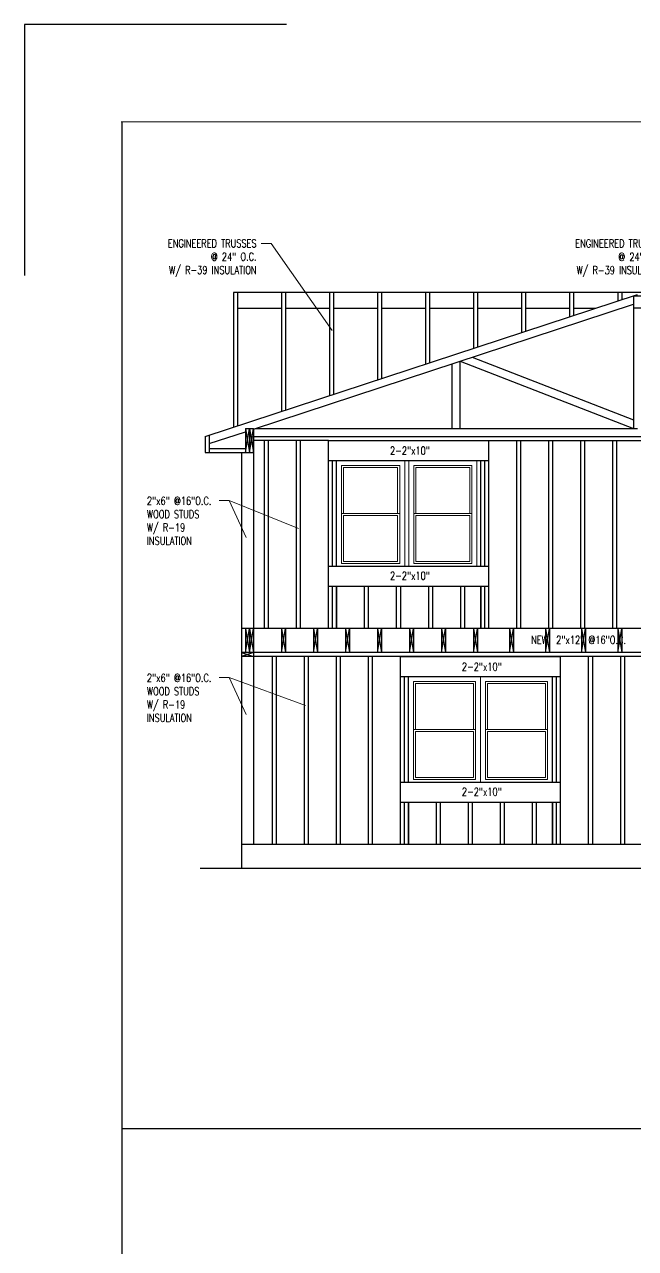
# Model space of a CAD drawing. Header units: inches. Extents: x 26998 to 46838, y -509 to 4343.
# Drawn here: x 36350 to 36656, y 3728 to 4340 of the extents above; entities that cross this region are included whole.
import ezdxf

# ---------------------------------------------------------------- set-up
doc = ezdxf.new("R2010")
doc.units = ezdxf.units.IN
doc.header["$LTSCALE"] = 0.5
doc.header["$MEASUREMENT"] = 0
doc.layers.add('A-Glaz', color=51, linetype='Continuous', lineweight=25)
doc.layers.add('TXT', color=4, linetype='Continuous', lineweight=9)
doc.layers.add('Title Block', color=7, linetype='Continuous')
doc.styles.get("Standard").update_dxf_attribs({"font": 'romans.shx', "width": 0.75})

msp = doc.modelspace()

# ---------------------------------------------------------------- linework, layer by layer
for p, q in [((36440.7211748, 4134.3769865), (36656.6211748, 4205.346593)), ((37115.5211748, 4206.3769865), (36454.7211748, 4206.3769865)), ((36454.7211748, 4206.3769865), (36454.7211748, 4138.978999)), ((36456.7211748, 4206.3769865), (36456.7211748, 4139.6364293)), ((36478.7211748, 4206.3769865), (36478.7211748, 4146.8681632)), ((36480.7211748, 4206.3769865), (36480.7211748, 4147.5255935)), ((36502.7211748, 4206.3769865), (36502.7211748, 4154.7573274)), ((36504.7211748, 4206.3769865), (36504.7211748, 4155.4147578)), ((36526.7211748, 4206.3769865), (36526.7211748, 4162.6464916)), ((36528.7211748, 4206.3769865), (36528.7211748, 4163.303922)), ((36550.7211748, 4206.3769865), (36550.7211748, 4170.5356559)), ((36552.7211748, 4206.3769865), (36552.7211748, 4171.1930862)), ((36574.7211748, 4206.3769865), (36574.7211748, 4178.4248201)), ((36576.7211748, 4206.3769865), (36576.7211748, 4179.0822504)), ((36598.7211748, 4206.3769865), (36598.7211748, 4186.3139843)), ((36600.7211748, 4206.3769865), (36600.7211748, 4186.9714147)), ((36622.7211748, 4206.3769865), (36622.7211748, 4194.2031485)), ((36624.7211748, 4206.3769865), (36624.7211748, 4194.8605789)), ((36646.7211748, 4206.3769865), (36646.7211748, 4202.0923128)), ((36648.7211748, 4206.3769865), (36648.7211748, 4202.7497431)), ((36654.6211748, 4204.6891627), (36654.6211748, 4138.3769865)), ((36654.6211748, 4204.6891627), (36658.6211748, 4204.6891627)), ((36478.7211748, 4198.3769865), (36456.7211748, 4198.3769865)), ((36464.7211748, 4138.0555856), (36654.6211748, 4200.4785975)), ((36502.7211748, 4198.3769865), (36480.7211748, 4198.3769865)), ((36526.7211748, 4198.3769865), (36504.7211748, 4198.3769865)), ((36550.7211748, 4198.3769865), (36528.7211748, 4198.3769865)), ((36574.7211748, 4198.3769865), (36552.7211748, 4198.3769865)), ((36598.7211748, 4198.3769865), (36576.7211748, 4198.3769865)), ((36622.7211748, 4198.3769865), (36600.7211748, 4198.3769865)), ((36635.4186049, 4198.3769865), (36624.7211748, 4198.3769865)), ((36654.6211748, 4198.6891627), (36658.6211748, 4198.6891627)), ((36574.0692941, 4173.9999719), (36654.6211748, 4142.6689065)), ((36564.0889434, 4138.3769865), (36564.0889434, 4170.7192791)), ((36568.0889434, 4138.3769865), (36568.0889434, 4172.0341398)), ((36568.0889434, 4172.0341398), (36654.6211748, 4138.3769865)), ((36442.7211748, 4130.8238517), (36460.7211748, 4136.7407249)), ((36460.7211748, 4138.3644227), (36462.7211748, 4126.3644227)), ((36460.7211748, 4126.3644227), (36462.7211748, 4138.3644227)), ((36460.7211748, 4138.3644227), (36460.7211748, 4126.3644227)), ((36460.7211748, 4138.3644227), (36464.7211748, 4138.3644227)), ((36462.7211748, 4138.3644227), (36464.7211748, 4126.3644227)), ((36462.7211748, 4126.3644227), (36464.7211748, 4138.3644227)), ((36462.7211748, 4138.3644227), (36462.7211748, 4126.3644227)), ((36462.7211748, 4138.3644227), (36462.7211748, 4126.3644227)), ((36464.7211748, 4138.3644227), (36464.7211748, 4126.3644227)), ((36465.6989237, 4138.3769865), (36656.6211748, 4138.3769865)), ((36440.7211748, 4134.3769865), (36440.7211748, 4126.3769865)), ((36442.7211748, 4135.0344168), (36442.7211748, 4126.3769865)), ((36464.7211748, 4134.3769865), (36872.5211748, 4134.3769865)), ((36464.7211748, 4126.3644227), (36464.7211748, 4134.3392951)), ((36502.3088177, 4132.3769865), (36464.7211748, 4132.3769865)), ((36470.3088177, 4038.3769865), (36470.3088177, 4132.3769865)), ((36472.3088177, 4038.3769865), (36472.3088177, 4132.3769865)), ((36486.3088177, 4038.3769865), (36486.3088177, 4132.3769865)), ((36488.3088177, 4038.3769865), (36488.3088177, 4132.3769865)), ((36502.3088177, 4038.3769865), (36502.3088177, 4132.3769865)), ((36502.3088177, 4132.3769865), (36848.5211748, 4132.3769865)), ((36582.3088177, 4038.3769865), (36582.3088177, 4132.3769865)), ((36596.3088177, 4038.3769865), (36596.3088177, 4132.3769865)), ((36598.3088177, 4038.3769865), (36598.3088177, 4132.3769865)), ((36612.3088177, 4038.3769865), (36612.3088177, 4132.3769865)), ((36614.3088177, 4038.3769865), (36614.3088177, 4132.3769865)), ((36628.3088177, 4038.3769865), (36628.3088177, 4132.3769865)), ((36630.3088177, 4038.3769865), (36630.3088177, 4132.3769865)), ((36644.3088177, 4038.3769865), (36644.3088177, 4132.3769865)), ((36646.3088177, 4038.3769865), (36646.3088177, 4132.3769865)), ((36440.7211748, 4126.3769865), (36463.3499016, 4126.3769865)), ((36442.7211748, 4128.3769865), (36460.7211748, 4128.3769865)), ((36458.7211748, 4126.3769865), (36458.7211748, 3918.3769865)), ((36460.7211748, 4126.3644227), (36464.7211748, 4126.3644227)), ((36464.7211748, 4126.3769865), (36464.7211748, 3930.3769865)), ((36502.3088177, 4122.3769865), (36582.3088177, 4122.3769865)), ((36504.3088177, 4069.3769865), (36504.3088177, 4122.3769865)), ((36506.3088177, 4069.3769865), (36506.3088177, 4122.3769865)), ((36578.3088177, 4069.3769865), (36578.3088177, 4122.3769865)), ((36580.3088177, 4069.3769865), (36580.3088177, 4122.3769865)), ((36582.3088177, 4069.3769865), (36502.3088177, 4069.3769865)), ((36582.3088177, 4059.3769865), (36502.3088177, 4059.3769865)), ((36504.3088177, 4038.3769865), (36504.3088177, 4059.3769865)), ((36506.3088177, 4059.3769865), (36506.3088177, 4038.3769865)), ((36506.3088177, 4038.3769865), (36506.3088177, 4059.3769865)), ((36506.3088177, 4038.3769865), (36506.3088177, 4059.3769865)), ((36520.3088177, 4038.3769865), (36520.3088177, 4059.3769865)), ((36522.3088177, 4038.3769865), (36522.3088177, 4059.3769865)), ((36536.3088177, 4038.3769865), (36536.3088177, 4059.3769865)), ((36538.3088177, 4038.3769865), (36538.3088177, 4059.3769865)), ((36552.3088177, 4038.3769865), (36552.3088177, 4059.3769865)), ((36554.3088177, 4038.3769865), (36554.3088177, 4059.3769865)), ((36568.3088177, 4038.3769865), (36568.3088177, 4059.3769865)), ((36570.3088177, 4038.3769865), (36570.3088177, 4059.3769865)), ((36578.3088177, 4059.3769865), (36578.3088177, 4038.3769865)), ((36578.3088177, 4038.3769865), (36578.3088177, 4059.3769865)), ((36578.3088177, 4038.3769865), (36578.3088177, 4059.3769865)), ((36580.3088177, 4038.3769865), (36580.3088177, 4059.3769865)), ((36854.5211748, 4038.3769865), (36458.7211748, 4038.3769865)), ((36460.7211748, 4038.3769865), (36462.7211748, 4026.3769865)), ((36460.7211748, 4026.3769865), (36462.7211748, 4038.3769865)), ((36460.7211748, 4038.3769865), (36460.7211748, 4026.3769865)), ((36462.7211748, 4038.3769865), (36464.7211748, 4026.3769865)), ((36462.7211748, 4026.3769865), (36464.7211748, 4038.3769865)), ((36462.7211748, 4038.3769865), (36462.7211748, 4026.3769865)), ((36462.7211748, 4038.3769865), (36462.7211748, 4026.3769865)), ((36464.7211748, 4038.3769865), (36464.7211748, 4026.3769865)), ((36478.7211748, 4038.3769865), (36480.7211748, 4026.3769865)), ((36478.7211748, 4026.3769865), (36480.7211748, 4038.3769865)), ((36478.7211748, 4038.3769865), (36478.7211748, 4026.3769865)), ((36478.7211748, 4038.3769865), (36478.7211748, 4026.3769865)), ((36480.7211748, 4038.3769865), (36480.7211748, 4026.3769865)), ((36494.7211748, 4038.3769865), (36496.7211748, 4026.3769865)), ((36494.7211748, 4026.3769865), (36496.7211748, 4038.3769865)), ((36494.7211748, 4038.3769865), (36494.7211748, 4026.3769865)), ((36494.7211748, 4038.3769865), (36494.7211748, 4026.3769865)), ((36496.7211748, 4038.3769865), (36496.7211748, 4026.3769865)), ((36510.7211748, 4038.3769865), (36512.7211748, 4026.3769865)), ((36510.7211748, 4026.3769865), (36512.7211748, 4038.3769865)), ((36510.7211748, 4038.3769865), (36510.7211748, 4026.3769865)), ((36510.7211748, 4038.3769865), (36510.7211748, 4026.3769865)), ((36512.7211748, 4038.3769865), (36512.7211748, 4026.3769865)), ((36526.7211748, 4038.3769865), (36528.7211748, 4026.3769865)), ((36526.7211748, 4026.3769865), (36528.7211748, 4038.3769865)), ((36526.7211748, 4038.3769865), (36526.7211748, 4026.3769865)), ((36526.7211748, 4038.3769865), (36526.7211748, 4026.3769865)), ((36528.7211748, 4038.3769865), (36528.7211748, 4026.3769865)), ((36542.7211748, 4038.3769865), (36544.7211748, 4026.3769865)), ((36542.7211748, 4026.3769865), (36544.7211748, 4038.3769865)), ((36542.7211748, 4038.3769865), (36542.7211748, 4026.3769865)), ((36542.7211748, 4038.3769865), (36542.7211748, 4026.3769865)), ((36544.7211748, 4038.3769865), (36544.7211748, 4026.3769865)), ((36558.7211748, 4038.3769865), (36560.7211748, 4026.3769865)), ((36558.7211748, 4026.3769865), (36560.7211748, 4038.3769865)), ((36558.7211748, 4038.3769865), (36558.7211748, 4026.3769865)), ((36558.7211748, 4038.3769865), (36558.7211748, 4026.3769865)), ((36560.7211748, 4038.3769865), (36560.7211748, 4026.3769865)), ((36574.7211748, 4038.3769865), (36576.7211748, 4026.3769865)), ((36574.7211748, 4026.3769865), (36576.7211748, 4038.3769865)), ((36574.7211748, 4038.3769865), (36574.7211748, 4026.3769865)), ((36574.7211748, 4038.3769865), (36574.7211748, 4026.3769865)), ((36576.7211748, 4038.3769865), (36576.7211748, 4026.3769865)), ((36592.7211748, 4038.3769865), (36594.7211748, 4026.3769865)), ((36592.7211748, 4026.3769865), (36594.7211748, 4038.3769865)), ((36592.7211748, 4038.3769865), (36592.7211748, 4026.3769865)), ((36592.7211748, 4038.3769865), (36592.7211748, 4026.3769865)), ((36594.7211748, 4038.3769865), (36594.7211748, 4026.3769865)), ((36610.7211748, 4038.3769865), (36612.7211748, 4026.3769865)), ((36610.7211748, 4026.3769865), (36612.7211748, 4038.3769865)), ((36610.7211748, 4038.3769865), (36610.7211748, 4026.3769865)), ((36610.7211748, 4038.3769865), (36610.7211748, 4026.3769865)), ((36612.7211748, 4038.3769865), (36612.7211748, 4026.3769865)), ((36628.7211748, 4038.3769865), (36630.7211748, 4026.3769865)), ((36628.7211748, 4026.3769865), (36630.7211748, 4038.3769865)), ((36628.7211748, 4038.3769865), (36628.7211748, 4026.3769865)), ((36628.7211748, 4038.3769865), (36628.7211748, 4026.3769865)), ((36630.7211748, 4038.3769865), (36630.7211748, 4026.3769865)), ((36646.7211748, 4038.3769865), (36648.7211748, 4026.3769865)), ((36646.7211748, 4026.3769865), (36648.7211748, 4038.3769865)), ((36646.7211748, 4038.3769865), (36646.7211748, 4026.3769865)), ((36646.7211748, 4038.3769865), (36646.7211748, 4026.3769865)), ((36648.7211748, 4038.3769865), (36648.7211748, 4026.3769865)), ((36854.5211748, 4026.3769865), (36458.7211748, 4026.3769865)), ((36458.7211748, 4026.3769865), (36464.7211748, 4024.3769865)), ((36464.7211748, 4026.3769865), (36458.7211748, 4024.3769865)), ((36854.5211748, 4026.3769865), (36615.11154, 4026.3769865)), ((36854.5211748, 4024.3769865), (36458.7211748, 4024.3769865)), ((36474.2211748, 3930.3769865), (36474.2211748, 4024.3769865)), ((36476.2211748, 3930.3769865), (36476.2211748, 4024.3769865)), ((36490.2211748, 3930.3769865), (36490.2211748, 4024.3769865)), ((36492.2211748, 3930.3769865), (36492.2211748, 4024.3769865)), ((36506.2211748, 3930.3769865), (36506.2211748, 4024.3769865)), ((36508.2211748, 3930.3769865), (36508.2211748, 4024.3769865)), ((36522.2211748, 3930.3769865), (36522.2211748, 4024.3769865)), ((36524.2211748, 3930.3769865), (36524.2211748, 4024.3769865)), ((36538.2211748, 3930.3769865), (36538.2211748, 4024.3769865)), ((36538.2211748, 4024.3769865), (36618.2211748, 4024.3769865)), ((36618.2211748, 3930.3769865), (36618.2211748, 4024.3769865)), ((36632.2211748, 3930.3769865), (36632.2211748, 4024.3769865)), ((36634.2211748, 3930.3769865), (36634.2211748, 4024.3769865)), ((36648.2211748, 3930.3769865), (36648.2211748, 4024.3769865)), ((36650.2211748, 3930.3769865), (36650.2211748, 4024.3769865)), ((36538.2211748, 4014.3769865), (36618.2211748, 4014.3769865)), ((36540.2211748, 3961.3769865), (36540.2211748, 4014.3769865)), ((36542.2211748, 3961.3769865), (36542.2211748, 4014.3769865)), ((36614.2211748, 3961.3769865), (36614.2211748, 4014.3769865)), ((36616.2211748, 3961.3769865), (36616.2211748, 4014.3769865)), ((36618.2211748, 3961.3769865), (36538.2211748, 3961.3769865)), ((36618.2211748, 3951.3769865), (36538.2211748, 3951.3769865)), ((36540.2211748, 3930.3769865), (36540.2211748, 3951.3769865)), ((36542.2211748, 3951.3769865), (36542.2211748, 3930.3769865)), ((36542.2211748, 3930.3769865), (36542.2211748, 3951.3769865)), ((36542.2211748, 3930.3769865), (36542.2211748, 3951.3769865)), ((36556.2211748, 3930.3769865), (36556.2211748, 3951.3769865)), ((36558.2211748, 3930.3769865), (36558.2211748, 3951.3769865)), ((36572.2211748, 3930.3769865), (36572.2211748, 3951.3769865)), ((36574.2211748, 3930.3769865), (36574.2211748, 3951.3769865)), ((36588.2211748, 3930.3769865), (36588.2211748, 3951.3769865)), ((36590.2211748, 3930.3769865), (36590.2211748, 3951.3769865)), ((36604.2211748, 3930.3769865), (36604.2211748, 3951.3769865)), ((36606.2211748, 3930.3769865), (36606.2211748, 3951.3769865)), ((36614.2211748, 3951.3769865), (36614.2211748, 3930.3769865)), ((36614.2211748, 3930.3769865), (36614.2211748, 3951.3769865)), ((36614.2211748, 3930.3769865), (36614.2211748, 3951.3769865)), ((36616.2211748, 3930.3769865), (36616.2211748, 3951.3769865)), ((37111.5211748, 3930.3769865), (36458.7211748, 3930.3769865)), ((37139.5186518, 3918.3769865), (36438.2201156, 3918.3769865)), ((36398.7687278, 3788.4146233), (37146.0983452, 3788.4146233))]:
    msp.add_line(p, q)
msp.add_lwpolyline([(36398.5687278, 4291.6919129, 0.5, 0.5, 0), (37893.6279625, 4291.6919129, 0, 0, 0), (37893.6279625, 3165.2426914, 0.5, 0.5, 0), (36398.5687278, 3165.2426914, 0.5, 0.5, 0)], format="xyseb")
at = {"const_width": 0.5}
msp.add_lwpolyline([(36398.9687278, 3165.2426914), (36398.9687278, 4291.6919129)], dxfattribs=at)
msp.add_lwpolyline([(36398.9687278, 3165.2426914), (36398.9687278, 4291.6919129)], dxfattribs=at)
at = {"layer": 'A-Glaz', "lineweight": 9}
for p, q in [((36540.3088177, 4122.3769865), (36506.3088177, 4122.3769865)), ((36506.3088177, 4122.3769865), (36540.3088177, 4122.3769865)), ((36506.3088177, 4122.3769865), (36540.3088177, 4122.3769865)), ((36506.3088177, 4069.3769865), (36506.3088177, 4122.3769865)), ((36542.3088177, 4122.3769865), (36506.3088177, 4122.3769865)), ((36506.3088177, 4122.3769865), (36542.3088177, 4122.3769865)), ((36506.3088177, 4122.3769865), (36542.3088177, 4122.3769865)), ((36506.3088177, 4069.3769865), (36506.3088177, 4122.3769865)), ((36506.3088177, 4122.3769865), (36506.3088177, 4069.3769865)), ((36506.3088177, 4069.3769865), (36506.3088177, 4122.3769865)), ((36537.8088177, 4119.8769865), (36508.8088177, 4119.8769865)), ((36508.8088177, 4095.8769865), (36508.8088177, 4119.8769865)), ((36508.8088177, 4095.8769865), (36508.8088177, 4119.8769865)), ((36509.8088177, 4118.8769865), (36509.8088177, 4095.8769865)), ((36509.8088177, 4118.8769865), (36536.8088177, 4118.8769865)), ((36536.8088177, 4118.8769865), (36536.8088177, 4095.8769865)), ((36537.8088177, 4095.8769865), (36537.8088177, 4119.8769865)), ((36540.3088177, 4122.3769865), (36540.3088177, 4069.3769865)), ((36540.3088177, 4122.3769865), (36542.3088177, 4122.3769865)), ((36576.3088177, 4122.3769865), (36542.3088177, 4122.3769865)), ((36542.3088177, 4122.3769865), (36576.3088177, 4122.3769865)), ((36542.3088177, 4122.3769865), (36576.3088177, 4122.3769865)), ((36542.3088177, 4069.3769865), (36542.3088177, 4122.3769865)), ((36578.3088177, 4122.3769865), (36542.3088177, 4122.3769865)), ((36542.3088177, 4122.3769865), (36578.3088177, 4122.3769865)), ((36542.3088177, 4122.3769865), (36578.3088177, 4122.3769865)), ((36573.8088177, 4119.8769865), (36544.8088177, 4119.8769865)), ((36544.8088177, 4095.8769865), (36544.8088177, 4119.8769865)), ((36545.8088177, 4118.8769865), (36545.8088177, 4095.8769865)), ((36545.8088177, 4118.8769865), (36572.8088177, 4118.8769865)), ((36572.8088177, 4118.8769865), (36572.8088177, 4095.8769865)), ((36573.8088177, 4095.8769865), (36573.8088177, 4119.8769865)), ((36576.3088177, 4122.3769865), (36576.3088177, 4069.3769865)), ((36578.3088177, 4122.3769865), (36578.3088177, 4069.3769865)), ((36578.3088177, 4122.3769865), (36578.3088177, 4069.3769865)), ((36578.3088177, 4069.3769865), (36578.3088177, 4122.3769865)), ((36508.8088177, 4095.8769865), (36508.8088177, 4070.8769865)), ((36508.8088177, 4095.8769865), (36537.8088177, 4095.8769865)), ((36508.8088177, 4095.8769865), (36508.8088177, 4070.8769865)), ((36509.8088177, 4094.8769865), (36509.8088177, 4071.8769865)), ((36509.8088177, 4094.8769865), (36536.8088177, 4094.8769865)), ((36536.8088177, 4071.8769865), (36536.8088177, 4094.8769865)), ((36537.8088177, 4070.8769865), (36537.8088177, 4095.8769865)), ((36544.8088177, 4095.8769865), (36544.8088177, 4070.8769865)), ((36544.8088177, 4095.8769865), (36573.8088177, 4095.8769865)), ((36545.8088177, 4094.8769865), (36545.8088177, 4071.8769865)), ((36545.8088177, 4094.8769865), (36572.8088177, 4094.8769865)), ((36572.8088177, 4071.8769865), (36572.8088177, 4094.8769865)), ((36573.8088177, 4070.8769865), (36573.8088177, 4095.8769865)), ((36506.3088177, 4069.3769865), (36540.3088177, 4069.3769865)), ((36540.3088177, 4069.3769865), (36506.3088177, 4069.3769865)), ((36506.3088177, 4069.3769865), (36540.3088177, 4069.3769865)), ((36540.3088177, 4069.3769865), (36506.3088177, 4069.3769865)), ((36506.3088177, 4069.3769865), (36542.3088177, 4069.3769865)), ((36542.3088177, 4069.3769865), (36506.3088177, 4069.3769865)), ((36506.3088177, 4069.3769865), (36542.3088177, 4069.3769865)), ((36542.3088177, 4069.3769865), (36506.3088177, 4069.3769865)), ((36508.8088177, 4070.8769865), (36537.8088177, 4070.8769865)), ((36509.8088177, 4071.8769865), (36536.8088177, 4071.8769865)), ((36540.3088177, 4069.3769865), (36542.3088177, 4069.3769865)), ((36542.3088177, 4069.3769865), (36576.3088177, 4069.3769865)), ((36576.3088177, 4069.3769865), (36542.3088177, 4069.3769865)), ((36542.3088177, 4069.3769865), (36576.3088177, 4069.3769865)), ((36576.3088177, 4069.3769865), (36542.3088177, 4069.3769865)), ((36542.3088177, 4069.3769865), (36578.3088177, 4069.3769865)), ((36578.3088177, 4069.3769865), (36542.3088177, 4069.3769865)), ((36542.3088177, 4069.3769865), (36578.3088177, 4069.3769865)), ((36578.3088177, 4069.3769865), (36542.3088177, 4069.3769865)), ((36544.8088177, 4070.8769865), (36573.8088177, 4070.8769865)), ((36545.8088177, 4071.8769865), (36572.8088177, 4071.8769865)), ((36578.2211748, 4014.3769865), (36542.2211748, 4014.3769865)), ((36542.2211748, 4014.3769865), (36578.2211748, 4014.3769865)), ((36542.2211748, 4014.3769865), (36578.2211748, 4014.3769865)), ((36542.2211748, 3961.3769865), (36542.2211748, 4014.3769865)), ((36542.2211748, 4014.3769865), (36542.2211748, 3961.3769865)), ((36542.2211748, 3961.3769865), (36542.2211748, 4014.3769865)), ((36614.2211748, 4014.3769865), (36578.2211748, 4014.3769865)), ((36578.2211748, 4014.3769865), (36614.2211748, 4014.3769865)), ((36578.2211748, 4014.3769865), (36614.2211748, 4014.3769865)), ((36578.2211748, 3961.3769865), (36578.2211748, 4014.3769865)), ((36578.2211748, 4014.3769865), (36578.2211748, 3961.3769865)), ((36614.2211748, 4014.3769865), (36614.2211748, 3961.3769865)), ((36614.2211748, 4014.3769865), (36614.2211748, 3961.3769865)), ((36614.2211748, 3961.3769865), (36614.2211748, 4014.3769865)), ((36575.7211748, 4011.8769865), (36544.7211748, 4011.8769865)), ((36544.7211748, 3987.8769865), (36544.7211748, 4011.8769865)), ((36545.7211748, 4010.8769865), (36545.7211748, 3987.8769865)), ((36545.7211748, 4010.8769865), (36574.7211748, 4010.8769865)), ((36574.7211748, 4010.8769865), (36574.7211748, 3987.8769865)), ((36575.7211748, 3987.8769865), (36575.7211748, 4011.8769865)), ((36611.7211748, 4011.8769865), (36580.7211748, 4011.8769865)), ((36580.7211748, 3987.8769865), (36580.7211748, 4011.8769865)), ((36581.7211748, 4010.8769865), (36581.7211748, 3987.8769865)), ((36581.7211748, 4010.8769865), (36610.7211748, 4010.8769865)), ((36610.7211748, 4010.8769865), (36610.7211748, 3987.8769865)), ((36611.7211748, 3987.8769865), (36611.7211748, 4011.8769865)), ((36544.7211748, 3987.8769865), (36544.7211748, 3962.8769865)), ((36544.7211748, 3987.8769865), (36575.7211748, 3987.8769865)), ((36545.7211748, 3986.8769865), (36545.7211748, 3963.8769865)), ((36545.7211748, 3986.8769865), (36574.7211748, 3986.8769865)), ((36574.7211748, 3963.8769865), (36574.7211748, 3986.8769865)), ((36575.7211748, 3962.8769865), (36575.7211748, 3987.8769865)), ((36580.7211748, 3987.8769865), (36580.7211748, 3962.8769865)), ((36580.7211748, 3987.8769865), (36611.7211748, 3987.8769865)), ((36581.7211748, 3986.8769865), (36581.7211748, 3963.8769865)), ((36581.7211748, 3986.8769865), (36610.7211748, 3986.8769865)), ((36610.7211748, 3963.8769865), (36610.7211748, 3986.8769865)), ((36611.7211748, 3962.8769865), (36611.7211748, 3987.8769865)), ((36542.2211748, 3961.3769865), (36578.2211748, 3961.3769865)), ((36578.2211748, 3961.3769865), (36542.2211748, 3961.3769865)), ((36542.2211748, 3961.3769865), (36578.2211748, 3961.3769865)), ((36578.2211748, 3961.3769865), (36542.2211748, 3961.3769865)), ((36544.7211748, 3962.8769865), (36575.7211748, 3962.8769865)), ((36545.7211748, 3963.8769865), (36574.7211748, 3963.8769865)), ((36578.2211748, 3961.3769865), (36614.2211748, 3961.3769865)), ((36614.2211748, 3961.3769865), (36578.2211748, 3961.3769865)), ((36578.2211748, 3961.3769865), (36614.2211748, 3961.3769865)), ((36614.2211748, 3961.3769865), (36578.2211748, 3961.3769865)), ((36580.7211748, 3962.8769865), (36611.7211748, 3962.8769865)), ((36581.7211748, 3963.8769865), (36610.7211748, 3963.8769865))]:
    msp.add_line(p, q, dxfattribs=at)
at = {"layer": 'Title Block'}
for p, q in [((36481.1953528, 4340.2688729), (36350.3917678, 4340.2688729)), ((36481.1953528, 4340.2688729), (36350.3917678, 4340.2688729)), ((36481.1953528, 4340.2688729), (36350.3917678, 4340.2688729)), ((36481.1953528, 4340.2688729), (36350.3917678, 4340.2688729)), ((36481.1953528, 4340.2688729), (36350.3917678, 4340.2688729)), ((36481.1953528, 4340.2688729), (36350.3917678, 4340.2688729)), ((36350.3917678, 4340.2688729), (36350.3917678, 4214.7783929)), ((36350.3917678, 4340.2688729), (36350.3917678, 4214.7783929)), ((36350.3917678, 4340.2688729), (36350.3917678, 4214.7783929)), ((36350.3917678, 4340.2688729), (36350.3917678, 4214.7783929)), ((36481.1953528, 4340.2688729), (36350.3917678, 4340.2688729)), ((36481.1953528, 4340.2688729), (36350.3917678, 4340.2688729)), ((36481.1953528, 4340.2688729), (36350.3917678, 4340.2688729)), ((36481.1953528, 4340.2688729), (36350.3917678, 4340.2688729)), ((36481.1953528, 4340.2688729), (36350.3917678, 4340.2688729)), ((36481.1953528, 4340.2688729), (36350.3917678, 4340.2688729)), ((36350.3917678, 4340.2688729), (36350.3917678, 4214.7783929)), ((36350.3917678, 4340.2688729), (36350.3917678, 4214.7783929)), ((36350.3917678, 4340.2688729), (36350.3917678, 4214.7783929)), ((36350.3917678, 4340.2688729), (36350.3917678, 4214.7783929)), ((36398.9687278, 4291.6919129), (36398.9687278, 3165.2426914))]:
    msp.add_line(p, q, dxfattribs=at)
at = {"layer": 'TXT'}
for p, q in [((36473.6272313, 4230.8757956), (36468.6272313, 4230.8757956)), ((36504.1272313, 4187.3757956), (36473.6272313, 4230.8757956)), ((36452.6272313, 4102.3757956), (36447.6272313, 4102.3757956)), ((36461.1272313, 4083.8757956), (36452.6272313, 4102.3757956)), ((36487.2211748, 4088.3960868), (36452.6272313, 4102.3757956)), ((36452.6272313, 4013.8757956), (36447.6272313, 4013.8757956)), ((36461.1272313, 3995.3757956), (36452.6272313, 4013.8757956)), ((36490.7211748, 3999.8960868), (36452.6272313, 4013.8757956))]:
    msp.add_line(p, q, dxfattribs=at)

# ---------------------------------------------------------------- texts
at = {"layer": 'TXT', "char_height": 4, "width": 88.38152806}
for s, insert, attachment_point in [('ENGINEERED TRUSSES\\P@ 24" O.C. \\PW/ R-39 INSULATION ', (36466.3495151, 4232.8766024), 3), ('ENGINEERED TRUSSES\\P@ 24" O.C. \\PW/ R-39 INSULATION ', (36669.8955166, 4232.8109937), 3), ('\\A1;2-2"x10"  ', (36532.9764456, 4129.264875), 1), ('\\A1;2"x6" @16"O.C.\\PWOOD STUDS\\PW/ R-19\\PINSULATION', (36411.5364885, 4104.1870591), 1), ('\\A1;2-2"x10"  ', (36532.9764456, 4066.764875), 1), ('\\A1;NEW  2"x12" @16"O.C.', (36603.5364885, 4034.6870591), 1), ('\\A1;2-2"x10"  ', (36568.8888028, 4021.264875), 1), ('\\A1;2"x6" @16"O.C.\\PWOOD STUDS\\PW/ R-19\\PINSULATION', (36411.5364885, 4015.6870591), 1), ('\\A1;2-2"x10"  ', (36568.8888028, 3958.764875), 1)]:
    msp.add_mtext(s, dxfattribs=dict(at, insert=insert, attachment_point=attachment_point))

doc.saveas('drawing.dxf')
